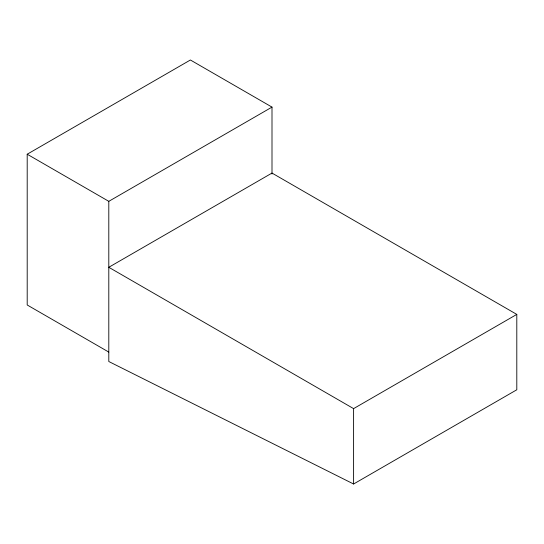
<?xml version="1.0" encoding="UTF-8"?>
<svg xmlns="http://www.w3.org/2000/svg" width="544" height="544" viewBox="0 0 544 544"><rect width="100%" height="100%" fill="white"/><g stroke="black" fill="none" stroke-linecap="round" stroke-linejoin="round"><path stroke-width="0.82" d="M108.8 352.09L27.2 304.98L27.2 154.224L190.4 59.996L272 107.107L272 174.019M27.2 154.224L108.8 201.334L272 107.107M516.8 314.398L272 173.067L108.8 267.288L353.6 408.626L516.8 314.398L516.8 389.776L353.6 484.004L108.8 361.515L108.8 201.334M353.6 408.626L353.6 484.004"/></g></svg>
